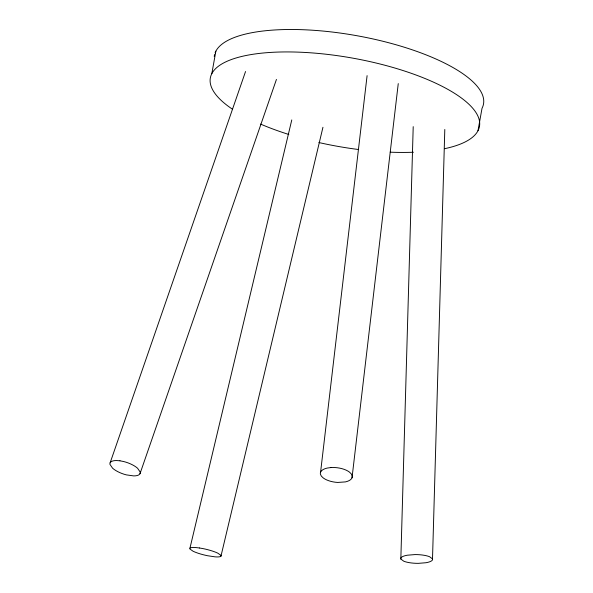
<?xml version="1.0" encoding="UTF-8"?>
<svg xmlns="http://www.w3.org/2000/svg" width="593" height="593" viewBox="0 0 593 593"><rect width="100%" height="100%" fill="white"/><g stroke="black" fill="none" stroke-linecap="round" stroke-linejoin="round"><path stroke-width="0.89" d="M444.802 129.482L432.512 558.895A16.248 4.418 1.6 0 1 426.019 562.727L418.317 563.35A15.737 4.277 1.6 0 1 403.781 561.215L400.838 559.036L413.21 126.65M320.583 472.198L367.097 75.637M352.027 477.788L398.259 83.606M211.82 73.643L215.859 51.198M477.988 130.719L482.027 108.282A136.731 44.742 10.2 0 0 367.756 37.819A136.731 44.742 10.2 0 0 215.103 52.881M189.938 548.236L291.778 119.934M220.959 556.167L322.948 127.28M110.15 462.785L245.546 71.523M140.015 473.674L276.442 79.432M432.512 558.895L429.569 556.716A15.737 4.277 1.6 0 0 415.026 554.581L407.332 555.204A16.248 4.418 1.6 0 0 400.838 559.036M232.152 109.001A136.731 44.742 10.2 0 1 261.839 53.14A136.731 44.742 10.2 0 1 443.757 87.156A136.731 44.742 10.2 0 1 444.505 148.71M413.417 152.238A136.731 44.742 10.2 0 1 390.246 152.179M358.595 149.518A136.731 44.742 10.2 0 1 318.886 142.542M288.798 134.463A136.731 44.742 10.2 0 1 260.535 124.07M214.236 56.394A136.731 44.742 10.2 0 1 214.562 54.608M330.85 467.558L327.151 468.085A15.737 7.22 6.7 0 0 320.398 474.096L321.302 476.053L323.229 477.943A16.248 7.45 6.7 0 0 337.699 482.443L345.467 481.894A15.737 7.22 6.7 0 0 352.212 475.89L351.308 473.926L349.388 472.043A16.248 7.45 6.7 0 0 334.919 467.536L330.85 467.558M119.971 460.805L116.443 460.539A16.248 6.086 19.1 0 0 109.95 464.371L112.596 468.211A15.737 5.9 19.1 0 0 126.316 474.874L133.721 475.912A16.248 6.086 19.1 0 0 140.207 472.08L137.569 468.24A15.737 5.9 19.1 0 0 123.841 461.576L119.971 460.805M199.411 547.976L195.883 547.561A15.737 2.958 13.4 0 0 189.953 549.044L193.073 551.231A16.248 3.054 13.4 0 0 207.543 555.73L215.014 556.842A15.737 2.958 13.4 0 0 220.944 555.367L217.824 553.173A16.248 3.054 13.4 0 0 203.355 548.673L199.411 547.976"/></g></svg>
